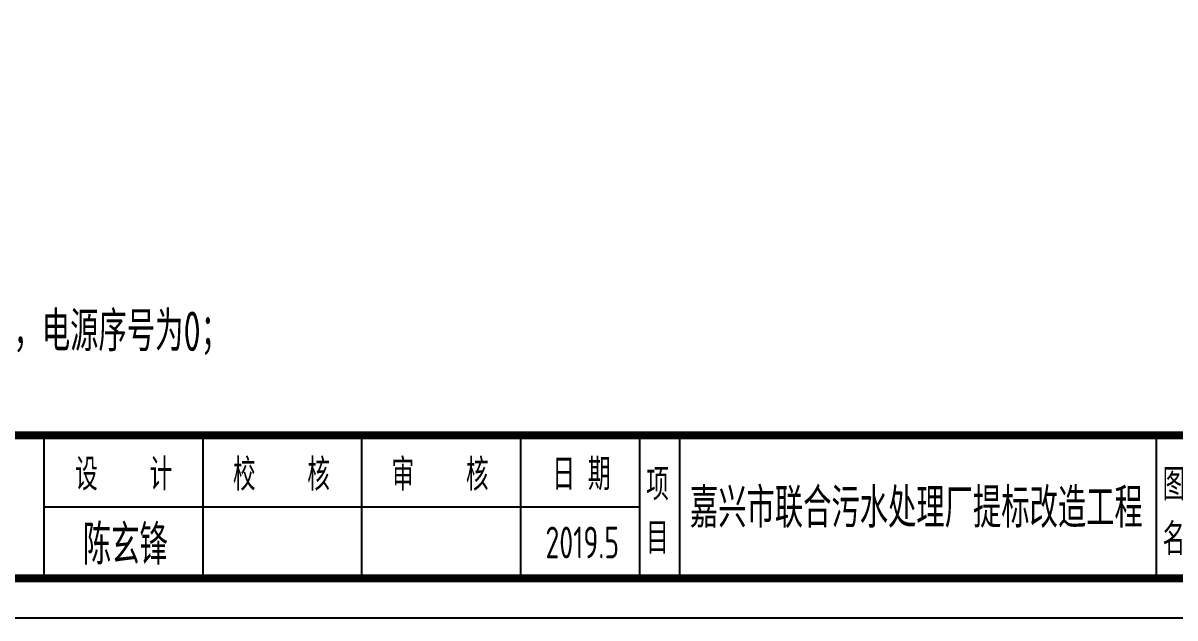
# Model space of a CAD drawing. Header units: millimetres. Extents: x 30557 to 235556, y -116603 to -73383.
# Drawn here: x 35847 to 37297, y -76323 to -75574 of the extents above; entities that cross this region are included whole.
import ezdxf
from ezdxf.enums import TextEntityAlignment as Align

# ---------------------------------------------------------------- set-up
doc = ezdxf.new("R2010")
doc.units = ezdxf.units.MM
doc.layers.add('_Drawing', color=7, linetype='Continuous', lineweight=25)
doc.layers.add('文本层', color=2, linetype='Continuous')
doc.styles.add('supcon', font='sceie.shx', dxfattribs={"width": 0.75, "height": 40, "bigfont": 'sceic.shx'})

# ---------------------------------------------------------------- blocks, each defined once
blk = doc.blocks.new('supcon图框')
for p, q in [((3145.7, 1651.7), (3145.7, 1471.7)), ((3345.7, 1651.7), (3345.7, 1471.7)), ((3545.7, 1651.7), (3545.7, 1471.7)), ((3745.7, 1651.7), (3745.7, 1471.7)), ((3895.7, 1651.7), (3895.7, 1471.7)), ((3945.7, 1651.7), (3945.7, 1471.7)), ((4545.7, 1651.7), (4545.7, 1471.7)), ((3145.7, 1561.7), (3895.7, 1561.7))]:
    blk.add_line(p, q)
at = {"linetype": 'Continuous'}
blk.add_line((1987.7, 1421.7), (6145.7, 1421.7), dxfattribs=at)
at = {"linetype": 'Continuous', "const_width": 10}
blk.add_lwpolyline([(2195.7, 4311.7), (6095.7, 4311.7), (6095.7, 1471.7), (2195.7, 1471.7)], close=True, dxfattribs=at)
blk.add_lwpolyline([(2195.7, 1651.7), (6095.7, 1651.7)], dxfattribs=at)
at = {"style": 'supcon', "width": 0.75}
for s, p in [('设    计', (3246.2, 1604.2)), ('校    核', (3444.8, 1604.2)), ('审    核', (3644.5, 1604.2)), ('日 期', (3822.5, 1604.2)), ('项', (3918.2, 1590.7)), ('图', (4568.2, 1590.7)), ('目', (3918.2, 1522.9)), ('名', (4568.2, 1522.9))]:
    blk.add_text(s, height=40, dxfattribs=at).set_placement(p, align=Align.MIDDLE)

msp = doc.modelspace()

# ---------------------------------------------------------------- block references
msp.add_blockref('supcon图框', (32727.2, -77744.7))

# ---------------------------------------------------------------- texts
at = {"color": 3, "style": 'supcon', "width": 0.75}
for s, height, p in [('陈玄锋', 50, (35975.6, -76228)), ('2019.5', 40, (36550.7, -76228))]:
    msp.add_text(s, height=height, dxfattribs=at).set_placement(p, align=Align.MIDDLE)
at = {"layer": '_Drawing', "color": 3, "style": 'supcon', "width": 0.75}
msp.add_text('嘉兴市联合污水处理厂提标改造工程', height=50, dxfattribs=at).set_placement((36971.2, -76181.9), align=Align.MIDDLE)
at = {"layer": '文本层', "color": 7, "style": 'supcon', "width": 0.75}
msp.add_text('1. 模块的安装顺序以模块配置栏序号为准，电源序号为0；', height=50, dxfattribs=at).set_placement((35183.5, -75987.3))

doc.saveas('drawing.dxf')
